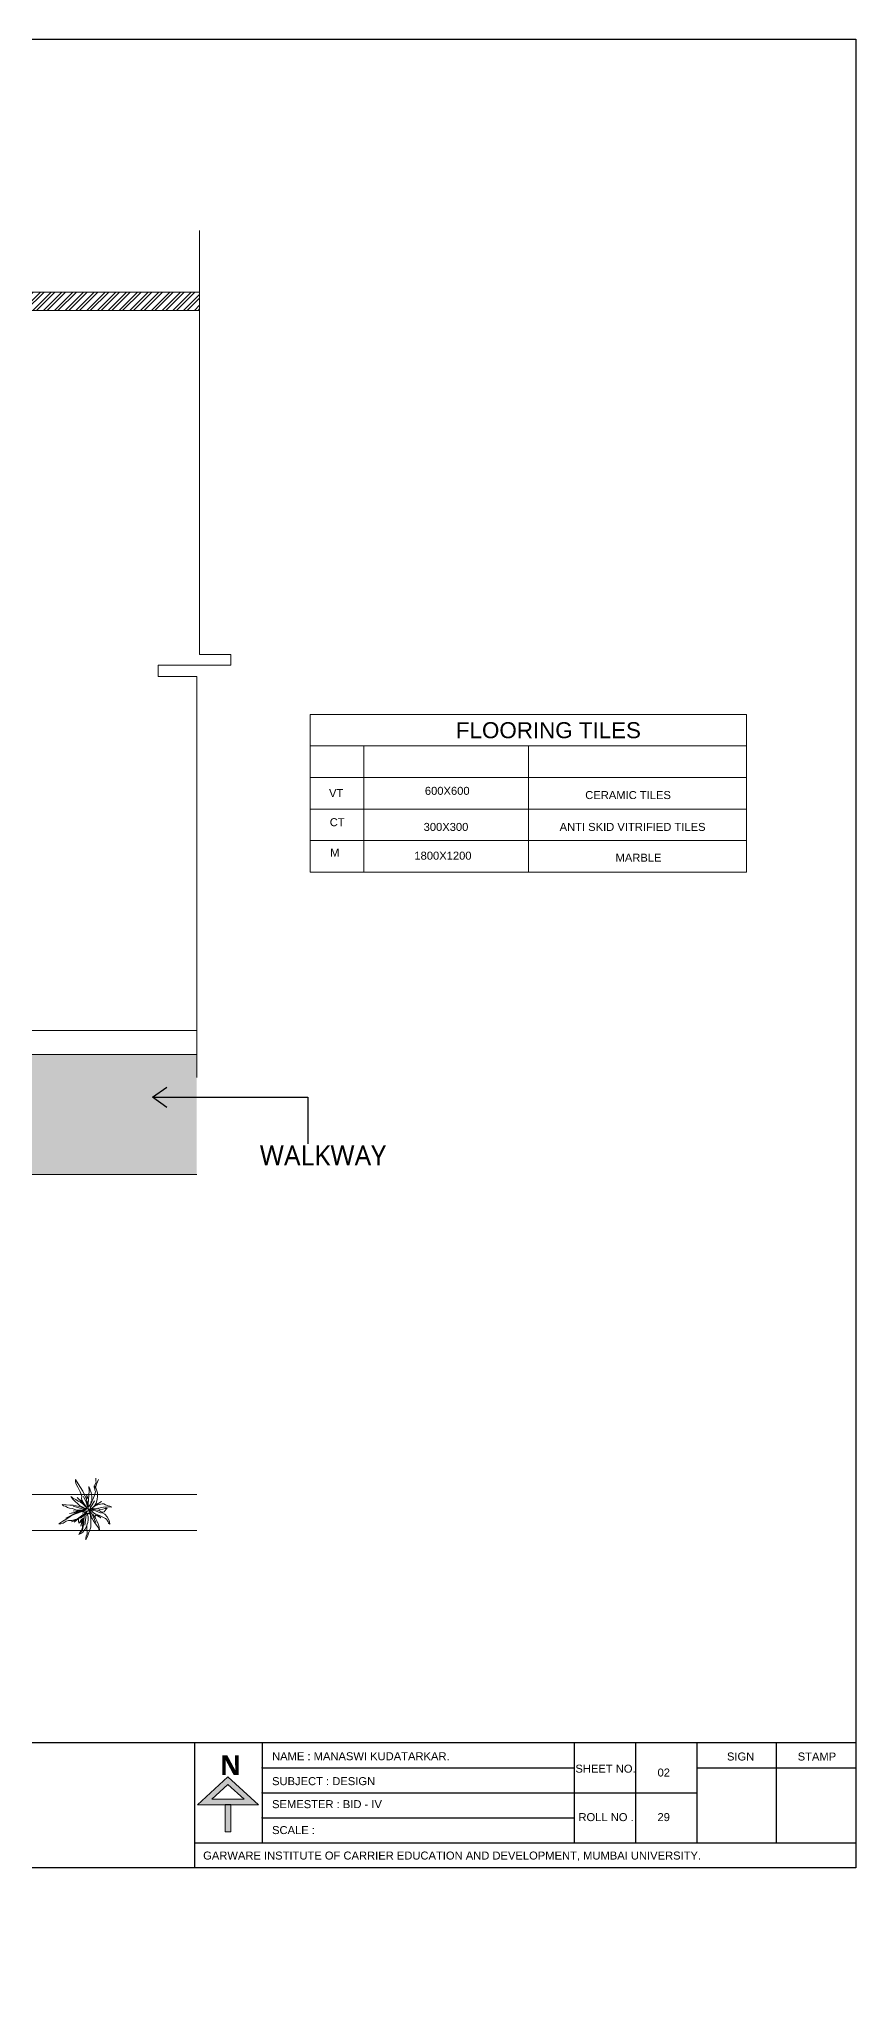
# Model space of a CAD drawing. Header units: millimetres. Extents: x 1926 to 160733, y 10813 to 39285.
# Drawn here: x 47957 to 58165, y 10813 to 35316 of the extents above; entities that cross this region are included whole.
import ezdxf

# ---------------------------------------------------------------- set-up
doc = ezdxf.new("R2010")
doc.units = ezdxf.units.MM
for name, color, linetype, lineweight in [('FUR', 3, 'Continuous', 0), ('hatch', 7, 'Continuous', 0), ('SCALE FORMET TEXT', 7, 'Continuous', 0), ('TEXT', 7, 'Continuous', 5), ('TREE', 94, 'Continuous', 0), ('wall', 250, 'Continuous', 0)]:
    doc.layers.add(name, color=color, linetype=linetype, lineweight=lineweight)
doc.styles.get("Standard").update_dxf_attribs({"font": 'arial.ttf'})
doc.styles.add('style4', font='swissck.ttf')
doc.dimstyles.new('Annotative', dxfattribs={"dimscale": 0, "dimtxt": 2.5, "dimasz": 2.5, "dimexe": 1.25, "dimexo": 0.625, "dimtad": 1, "dimtxsty": 'Standard', "dimcen": 2.5, "dimadec": 0, "dimazin": 0, "dimtfac": 1, "dimtmove": 0, "dimatfit": 3, "dimfxl": 1, "dimarcsym": 0})

# ---------------------------------------------------------------- blocks, each defined once
blk = doc.blocks.new('RETGGER')
at = {"layer": 'TREE', "color": 84}
for p, q in [((96.8, -1890.33), (96.99, -1889.26)), ((96.86, -1891.11), (96.8, -1890.33)), ((97.4, -1890.14), (96.86, -1891.11)), ((96.99, -1889.26), (97.6, -1888.04)), ((97.45, -1887.15), (97.39, -1886)), ((97.81, -1888.9), (97.4, -1890.14)), ((97.6, -1888.04), (97.45, -1887.15)), ((98.27, -1887.71), (97.81, -1888.9)), ((98.72, -1886.53), (98.27, -1887.71)), ((92.99, -1911.67), (93.03, -1910.53)), ((93.03, -1910.53), (93, -1909.59)), ((95.02, -1910.36), (94.33, -1912.2)), ((94.49, -1903.06), (94.72, -1904.79)), ((94.72, -1904.79), (94.94, -1906.37)), ((94.91, -1901.99), (97.29, -1902.23)), ((94.94, -1906.37), (95.02, -1908.24)), ((95.02, -1908.24), (95.02, -1910.36)), ((97.29, -1902.23), (100.13, -1903.52)), ((92.41, -1916), (92.59, -1914.93)), ((92.47, -1916.78), (92.41, -1916)), ((93, -1915.81), (92.47, -1916.78)), ((92.59, -1914.93), (93.21, -1913.71)), ((93.06, -1912.81), (92.99, -1911.67)), ((93.41, -1914.57), (93, -1915.81)), ((93.21, -1913.71), (93.06, -1912.81)), ((93.87, -1913.38), (93.41, -1914.57)), ((94.33, -1912.2), (93.87, -1913.38))]:
    blk.add_line(p, q, dxfattribs=at)
for points in [[(93.24, -1900.5), (93.38, -1899.21), (93.17, -1897.97), (92.59, -1896.06), (91.86, -1894.2), (90.92, -1892.45), (89.82, -1890.65), (88.57, -1888.79), (87.32, -1886.63), (87.22, -1887.76), (87.69, -1888.95), (88.53, -1890.39), (89.63, -1892.75), (90.39, -1894.95), (90.23, -1896.33), (91.15, -1898.14), (92.35, -1899.73), (92.82, -1900.19)], [(95.22, -1901.43), (96.77, -1899.82), (97.59, -1898.43), (97.9, -1897.25), (98.05, -1896.37), (98.36, -1895.11), (98.3, -1893.36), (97.86, -1891.76), (97.39, -1890.77), (96.71, -1889.78), (96.67, -1890.6), (96.93, -1891.21), (97.03, -1891.93), (97.25, -1892.59), (97.08, -1893.38), (96.75, -1894.41), (96.2, -1896.2), (95.67, -1897.29), (95.13, -1898.59), (94.7, -1899.55), (94.79, -1900.68), (94.89, -1901.4)], [(92.39, -1901.78), (91.62, -1901.08), (90.71, -1900.64), (89.2, -1900.12), (87.65, -1899.73), (86.08, -1899.52), (84.39, -1899.39), (82.6, -1899.33), (80.61, -1899.13), (81.31, -1899.73), (82.3, -1899.98), (83.35, -1900.67), (84.35, -1900.98), (85.7, -1901.18), (87.91, -1901.94), (89.88, -1902.02), (91.47, -1901.99), (91.99, -1901.91)], [(86.07, -1899.92), (92.22, -1901.77)], [(90.58, -1898.19), (88.11, -1895.68), (90.37, -1897.66), (90.24, -1896.88), (91.16, -1898.65)], [(93.06, -1896.28), (92.72, -1893.91), (93.16, -1895.45), (93.25, -1895.19), (93.4, -1895.72)], [(96.8, -1897.2), (95.05, -1900.06)], [(97.68, -1899.23), (100.33, -1897.61), (97.88, -1898.87)], [(101.55, -1902.8), (101.6, -1902.79), (102.14, -1902.12), (102.71, -1901.47), (103.09, -1900.97), (102.38, -1900.99), (102.08, -1901.03), (100.97, -1901.5), (99.54, -1901.61), (98.09, -1901)], [(89.43, -1902.72), (86.99, -1903.54), (82.44, -1905.94), (83.92, -1905.32), (87.43, -1903.5), (89.59, -1902.62)], [(89.18, -1902.77), (84.34, -1903.59), (88.72, -1902.6), (86.12, -1902.3), (89.36, -1902.37)], [(88.59, -1906.34), (86.68, -1907.94), (88.05, -1906.66), (85.27, -1907.84), (88.14, -1906.34), (88.84, -1906)], [(89.58, -1905.32), (88.88, -1906.22), (88.81, -1907.48), (88.96, -1908.36), (89.52, -1907.96), (89.9, -1907.14), (90.35, -1906.57), (90.75, -1906.33), (91.16, -1906.16), (91.61, -1905.85)], [(92.16, -1902.17), (89.24, -1902.8)], [(92.22, -1902.12), (90.01, -1902.26), (89.25, -1902.37)], [(91.04, -1906.41), (90.32, -1906.89), (90.3, -1906.9), (89.57, -1908.04), (90.16, -1907.34), (91.09, -1906.42)], [(91.42, -1906.33), (90.67, -1911.73), (89.64, -1912.98), (90.21, -1912.08), (90.56, -1911.68), (91.14, -1906.71), (91.42, -1906.33)], [(92.31, -1903.4), (89.73, -1905.89), (90.65, -1905.17), (90.35, -1905.57), (91.35, -1904.63), (92.14, -1903.59)], [(91.02, -1906.88), (90.67, -1908.59), (90.83, -1906.91), (89.92, -1909.96), (90.57, -1906.91)], [(90.61, -1903.49), (92.94, -1902.76)], [(92.61, -1903.22), (91.93, -1904.66)], [(93.31, -1904.33), (93.65, -1903.41), (93.98, -1903.79), (94.49, -1903.06)], [(95.3, -1901.62), (97.54, -1901.7), (99.08, -1902.13), (100.13, -1902.76), (100.85, -1903.28), (101.95, -1903.98), (103.12, -1905.27), (103.92, -1906.73), (104.27, -1907.76), (104.48, -1908.95), (103.88, -1908.39), (103.64, -1907.77), (103.21, -1907.19), (102.91, -1906.56), (102.24, -1906.1), (101.28, -1905.6), (99.64, -1904.7), (98.5, -1904.28), (97.21, -1903.72), (96.23, -1903.33), (95.51, -1902.46), (95.09, -1901.88)], [(97.12, -1904.24), (99.95, -1905.74), (98.21, -1904.3)], [(101.6, -1902.79), (100.89, -1902.93), (100.33, -1902.91)]]:
    blk.add_lwpolyline(points, dxfattribs=at)
at = {"layer": 'TREE', "color": 1}
for points in [[(93.59, -1900), (93.59, -1898.76), (93.79, -1896.78), (94.04, -1894.35), (94.09, -1892.44), (93.9, -1890.12), (94.39, -1891.13), (94.61, -1891.99), (95.1, -1893.15), (95.27, -1894.11), (95.47, -1895.16), (95.43, -1895.86), (95.41, -1897.01), (95.22, -1897.56), (94.95, -1898.39), (94.72, -1898.88), (94.29, -1899.65), (93.79, -1900.42), (93.86, -1899.73), (93.59, -1900)], [(92.57, -1901.54), (91.03, -1900.45), (89.38, -1899.53), (88.25, -1898.68), (87.08, -1897.63), (86, -1896.48), (85.02, -1895.09), (85.5, -1895.39), (86.04, -1895.88), (87.46, -1896.66), (88.67, -1897.38), (89.81, -1897.95), (90.93, -1898.78), (91.77, -1899.55), (92.38, -1900.23), (92.69, -1900.52), (92.84, -1900.68), (93.16, -1901.43), (92.42, -1900.91), (92.57, -1901.54)], [(91.26, -1895.08), (92.7, -1897.99), (93.72, -1901.7)], [(93.87, -1902.28), (93.27, -1902.54), (94.52, -1902.02), (92.64, -1902.37), (94.1, -1902.03), (93.44, -1900.82), (94.14, -1901.94), (94.72, -1900.93), (94.37, -1901.72), (95.46, -1901.38), (94.4, -1901.86), (95.61, -1902.26), (94.61, -1902.07), (94.06, -1903.07), (94.4, -1902.04)], [(95.61, -1901.27), (96.86, -1901.2), (98.83, -1900.88), (101.23, -1900.48), (103.13, -1900.32), (105.46, -1900.37), (104.42, -1899.95), (103.55, -1899.78), (102.36, -1899.36), (101.52, -1898.73), (100.59, -1898.72), (99.84, -1898.87), (98.5, -1899.28), (97.95, -1899.5), (97.15, -1899.82), (96.67, -1900.08), (95.92, -1900.55), (95.18, -1901.1), (95.87, -1900.98), (95.61, -1901.27)], [(92.72, -1902.73), (91.42, -1902.59), (90.18, -1902.82), (88.28, -1903.41), (86.43, -1904.16), (84.68, -1905.11), (82.89, -1906.22), (81.04, -1907.49), (78.89, -1908.76), (80.03, -1908.84), (81.21, -1908.36), (82.65, -1907.52), (83.88, -1907.09), (85.54, -1907.07), (88.32, -1906.2), (90.37, -1904.83), (91.95, -1903.62), (92.41, -1903.15)], [(92.94, -1903.1), (93.59, -1905.24), (93.69, -1906.84), (93.43, -1908.04), (93.17, -1908.9), (92.86, -1910.16), (92.02, -1911.69), (90.9, -1912.91), (90.03, -1913.58), (88.98, -1914.16), (89.31, -1913.41), (89.82, -1912.98), (90.24, -1912.39), (90.73, -1911.9), (90.95, -1911.12), (91.11, -1910.05), (91.44, -1908.21), (91.46, -1906.99), (91.57, -1905.59), (91.63, -1904.54), (92.21, -1903.57), (92.63, -1902.98)], [(91.98, -1909.44), (92.76, -1902.96)], [(94.16, -1902.03), (95.46, -1903.62), (97.48, -1908.08)], [(96.03, -1904.12), (96.23, -1904.48), (97.32, -1906.02), (97.97, -1907.27), (98.58, -1908.72), (99.06, -1910.23), (99.34, -1911.9), (99.04, -1911.43), (98.76, -1910.75), (97.81, -1909.44), (97.03, -1908.26), (96.25, -1907.25), (95.6, -1906.03), (95.17, -1904.96), (94.91, -1904.09), (94.76, -1903.7), (94.7, -1903.49), (94.71, -1903.3)]]:
    blk.add_lwpolyline(points, dxfattribs=at)
at = {"layer": 'TREE', "color": 84}
for start, end in [(153.01353, 156.27022), (127.67541, 134.63013), (100.02652, 103.35068), (73.6634, 80.37728), (33.93423, 44.7068), (180.90802, 192.15636), (280.81668, 290.07869), (309.13517, 324.13523)]:
    blk.add_arc((94.12, -1901.99), 4.22, start, end, dxfattribs=at)

msp = doc.modelspace()

# ---------------------------------------------------------------- hatches: boundary and pattern name
at = {"layer": 'hatch', "linetype": 'Continuous', "ltscale": 3, "true_color": 0xc7c8ca}
h = msp.add_hatch(dxfattribs=at)
h.set_pattern_fill('ANSI32', color=9, scale=10)
h.set_pattern_definition([(45, (-1123529.32, 18299.64), (-67.351921, 67.351921), []), (45, (-1123484.42, 18299.64), (-67.351921, 67.351921), [])])
h.paths.add_polyline_path([(46270.33, 31926.232), (46040.33, 31926.232), (46040.33, 30126.232), (46270.33, 30126.232)])
h.paths.add_polyline_path([(41390.33, 31926.232), (41240.33, 31926.232), (41240.33, 30876.232), (41390.33, 30876.232)])
h.paths.add_polyline_path([(40040.33, 31926.232), (39810.33, 31926.232), (39810.33, 30126.232), (40040.33, 30126.232)])
h.paths.add_polyline_path([(41390.33, 30126.232), (40110.33, 30126.232), (40110.33, 29976.232), (41390.33, 29976.232)])
h.paths.add_polyline_path([(40040.33, 29526.232), (39810.33, 29526.232), (39810.33, 27426.232), (40040.33, 27426.232)])
h.paths.add_polyline_path([(40040.33, 27126.232), (39810.33, 27126.232), (39810.33, 25026.232), (40040.33, 25026.232)])
h.paths.add_polyline_path([(46270.33, 27126.232), (46040.33, 27126.232), (46040.33, 25026.232), (46270.33, 25026.232)])
h.paths.add_polyline_path([(40040.33, 24426.232), (39810.33, 24426.232), (39810.33, 22926.232), (40040.33, 22926.232)])
h.paths.add_polyline_path([(46270.33, 24426.232), (46040.33, 24426.232), (46040.33, 22926.232), (46270.33, 22926.232)])
h.paths.add_polyline_path([(46270.33, 29526.232), (46040.33, 29526.232), (46040.33, 27426.232), (46270.33, 27426.232)])
h.paths.add_polyline_path([(40325.945, 30828.781), (41133.912, 30828.781), (41133.912, 31299.653), (40325.945, 31299.653)], flags=9)
h.paths.add_polyline_path([(36994.631, 12656.425), (44967.278, 12656.425), (44967.278, 13377.673), (36994.631, 13377.673)], flags=9)
h.paths.add_polyline_path([(46314.933, 29717.371), (46727.587, 29717.371), (46727.587, 30026.478), (46314.933, 30026.478)], flags=9)
h.paths.add_polyline_path([(46314.933, 27132.34), (46727.587, 27132.34), (46727.587, 27441.446), (46314.933, 27441.446)], flags=9)
h.paths.add_polyline_path([(46314.933, 24617.371), (46727.587, 24617.371), (46727.587, 24926.478), (46314.933, 24926.478)], flags=9)
h.paths.add_polyline_path([(39385.462, 29717.371), (39798.115, 29717.371), (39798.115, 30026.478), (39385.462, 30026.478)], flags=9)
h.paths.add_polyline_path([(39385.462, 27132.34), (39798.115, 27132.34), (39798.115, 27441.446), (39385.462, 27441.446)], flags=9)
h.paths.add_polyline_path([(38381.383, 10813.117), (47626.025, 10813.117), (47626.025, 11901.803), (38381.383, 11901.803)], flags=9)
h.paths.add_polyline_path([(52252.558, 11504.023), (52731.219, 11504.023), (52731.219, 12223.898), (52252.558, 12223.898)], flags=9)
h.paths.add_polyline_path([(36895.994, 13420.952), (45033.931, 13420.952), (45033.931, 14509.638), (36895.994, 14509.638)], flags=9)
h.paths.add_polyline_path([(34858.628, 12843.246), (35729.964, 12843.246), (35729.964, 14282.683), (34858.628, 14282.683)], flags=9)
h.paths.add_polyline_path([(35723.17, 13005.642), (36808.252, 13005.642), (36808.252, 14094.328), (35723.17, 14094.328)], flags=9)
h.paths.add_polyline_path([(44096.673, 20336.578), (45517.396, 20336.578), (45517.396, 20783.641), (44096.673, 20783.641)], flags=9)
h.paths.add_polyline_path([(40838.17, 17879.395), (42258.893, 17879.395), (42258.893, 18326.458), (40838.17, 18326.458)], flags=9)
h.paths.add_polyline_path([(42375.773, 27956.008), (44437.299, 27956.008), (44437.299, 28897.837), (42375.773, 28897.837)], flags=9)
h.paths.add_polyline_path([(50656.746, 21173.094), (52062.62, 21173.094), (52062.62, 21620.156), (50656.746, 21620.156)], flags=9)
h.paths.add_polyline_path([(50452.289, 18289.92), (52367.266, 18289.92), (52367.266, 18736.982), (50452.289, 18736.982)], flags=9)
h.paths.add_polyline_path([(39385.462, 24617.371), (39798.115, 24617.371), (39798.115, 24926.478), (39385.462, 24926.478)], flags=9)
h.paths.add_polyline_path([(47538.342, 26478.202), (49242.725, 26478.202), (49242.725, 27424.414), (47538.342, 27424.414)], flags=9)
h.paths.add_polyline_path([(37194.673, 26478.202), (38707.985, 26478.202), (38707.985, 27424.414), (37194.673, 27424.414)], flags=9)
h.paths.add_polyline_path([(43310.409, 22544.45), (43720.539, 22544.45), (43720.539, 22963.281), (43310.409, 22963.281)], flags=9)
h.paths.add_polyline_path([(40940.33, 32156.232), (40940.33, 31926.232), (46270.33, 31926.232), (49962.442, 31926.232), (49962.442, 32156.232)])
h.paths.add_polyline_path([(38910.33, 31926.232), (38910.33, 32156.232), (36118.218, 32156.232), (36118.218, 31926.232)])
h.paths.add_polyline_path([(39510.33, 32156.232), (39510.33, 31926.232), (40340.33, 31926.232), (40340.33, 32156.232)])
at = {"layer": 'wall', "true_color": 0xc7c8ca}
h = msp.add_hatch(dxfattribs=at)
h.set_pattern_fill('AR-PARQ1', color=9)
h.set_pattern_definition([(90, (-1123529.32, 18299.64), (-304.8, 304.8), [304.8, -304.8]), (90, (-1123478.52, 18299.64), (-304.8, 304.8), [304.8, -304.8]), (90, (-1123427.72, 18299.64), (-304.8, 304.8), [304.8, -304.8]), (90, (-1123376.92, 18299.64), (-304.8, 304.8), [304.8, -304.8]), (90, (-1123326.12, 18299.64), (-304.8, 304.8), [304.8, -304.8]), (90, (-1123275.32, 18299.64), (-304.8, 304.8), [304.8, -304.8]), (90, (-1123224.52, 18299.64), (-304.8, 304.8), [304.8, -304.8]), (0, (-1123529.32, 18604.44), (304.8, -304.8), [304.8, -304.8]), (0, (-1123529.32, 18655.24), (304.8, -304.8), [304.8, -304.8]), (0, (-1123529.32, 18706.04), (304.8, -304.8), [304.8, -304.8]), (0, (-1123529.32, 18756.84), (304.8, -304.8), [304.8, -304.8]), (0, (-1123529.32, 18807.64), (304.8, -304.8), [304.8, -304.8]), (0, (-1123529.32, 18858.44), (304.8, -304.8), [304.8, -304.8]), (0, (-1123529.32, 18909.24), (304.8, -304.8), [304.8, -304.8])])
h.paths.add_polyline_path([(49925.716, 22626.232), (36154.944, 22626.232), (36154.944, 21126.232), (49925.716, 21126.232)])
at = {"layer": 'wall', "true_color": 0x939598}
h = msp.add_hatch(color=252, dxfattribs=at)
h.dxf.hatch_style = 1
h.paths.add_polyline_path([(50316.104, 13598.534), (49933.773, 13251.594), (50316.104, 13251.594), (50698.434, 13251.594)])
h.paths.add_polyline_path([(50316.104, 13320.904), (50113.294, 13320.904), (50316.104, 13504.941), (50518.914, 13320.904)], flags=16)
h.paths.add_polyline_path([(50350.759, 13251.594), (50281.449, 13251.594), (50281.449, 12913.02), (50350.759, 12913.02)])

# ---------------------------------------------------------------- linework, layer by layer
for p, q in [((58165.171, 14023.262), (32441.779, 14023.262)), ((49896.359, 14023.262), (49896.359, 12463.975)), ((50742.116, 14023.262), (50742.116, 12775.832)), ((54645.775, 14023.262), (54645.775, 12775.832)), ((55411.83, 14023.262), (55411.83, 12775.832)), ((56177.884, 14023.262), (56177.884, 12775.832)), ((57171.528, 14023.262), (57171.528, 12775.832)), ((50742.116, 13711.405), (54645.775, 13711.405)), ((56177.884, 13711.405), (58165.171, 13711.405)), ((50742.116, 13399.547), (56177.884, 13399.547)), ((50742.116, 13087.69), (54645.775, 13087.69)), ((49896.359, 12775.832), (58165.171, 12775.832))]:
    msp.add_line(p, q)
msp.add_lwpolyline([(32441.779, 35315.561), (58165.171, 35315.561), (58165.171, 12463.975), (32441.779, 12463.975)], close=True)
for p in [(50742.116, 13711.405), (50742.116, 13399.547), (50742.116, 13087.69), (50742.116, 12775.832)]:
    msp.add_point(p)
at = {"layer": 'TEXT'}
for p, q in [((51345.271, 26876.676), (56800.421, 26876.676)), ((51345.271, 24905.885), (51345.271, 26876.676)), ((56800.421, 26876.676), (56800.421, 24905.885)), ((51345.271, 26482.518), (56800.421, 26482.518)), ((52016.203, 26482.518), (52016.203, 24905.885)), ((54072.846, 26482.518), (54072.846, 24905.885)), ((51345.271, 26088.359), (56800.421, 26088.359)), ((51345.271, 25694.201), (56800.421, 25694.201)), ((51345.271, 25300.043), (56800.421, 25300.043)), ((51345.271, 24905.885), (56800.421, 24905.885))]:
    msp.add_line(p, q, dxfattribs=at)
at = {"layer": 'wall'}
for p, q in [((46040.33, 32156.232), (49962.442, 32156.232)), ((46040.33, 31926.232), (49962.442, 31926.232)), ((46040.33, 22926.232), (49925.716, 22926.232)), ((49925.716, 22626.232), (36154.944, 22626.232)), ((49925.716, 21126.232), (36154.944, 21126.232)), ((49927.837, 17126.232), (36157.065, 17126.232)), ((49927.837, 16676.232), (36157.065, 16676.232))]:
    msp.add_line(p, q, dxfattribs=at)
for points in [[(49962.442, 32924.661), (49962.442, 27624.226), (50351.297, 27624.226), (50351.297, 27493.479), (49441.866, 27493.479), (49441.866, 27352.646), (49925.716, 27352.646), (49925.716, 22337.826)], [(50316.104, 13598.534), (49933.773, 13251.594), (50316.104, 13251.594)], [(50316.601, 13505.268), (50113.792, 13321.231), (50316.601, 13321.231), (50519.411, 13321.231), (50316.601, 13505.268)], [(50316.104, 13598.534), (50698.434, 13251.594), (50316.104, 13251.594)]]:
    msp.add_lwpolyline(points, dxfattribs=at)
msp.add_lwpolyline([(50351.256, 13251.921), (50281.946, 13251.921), (50281.946, 12913.347), (50351.256, 12913.347)], close=True, dxfattribs=at)

# ---------------------------------------------------------------- block references
at = {"layer": 'FUR', "xscale": 25, "yscale": 25, "zscale": 25}
msp.add_blockref('RETGGER', (46228.004, 64480.787), dxfattribs=at)

# ---------------------------------------------------------------- texts
for s, p in [('NAME : MANASWI KUDATARKAR.', (50867.625, 13806.774)), ('SHEET NO. ', (54659.864, 13651.635)), ('SIGN ', (56554.493, 13803.512)), ('STAMP ', (57438.638, 13803.512)), ('SUBJECT : DESIGN ', (50867.625, 13495.485)), ('02', (55686.772, 13603.386)), ('SEMESTER : BID - IV', (50867.625, 13207.951)), ('ROLL NO .', (54697.864, 13046.171)), ('29', (55685.586, 13046.171)), ('SCALE :', (50867.625, 12883.982)), ('GARWARE INSTITUTE OF CARRIER EDUCATION AND DEVELOPMENT, MUMBAI UNIVERSITY.', (50006.523, 12565.586))]:
    msp.add_text(s, height=100).set_placement(p)
at = {"layer": 'SCALE FORMET TEXT', "color": 18, "true_color": 0x000000, "attachment_point": 1, "style": 'style4'}
for s, insert, char_height, width in [('{\\fMicrosoft YaHei UI Light|b0|i0|c0|p34;WALKWAY}', (50713.847, 21490.363), 250, 3654.03025), ('{\\fYu Gothic UI Semibold|b0|i0|c0|p34;N}', (50216.343, 13869.726), 248.30926, 2268.32386)]:
    msp.add_mtext(s, dxfattribs=dict(at, insert=insert, char_height=char_height, width=width))
at = {"layer": 'TEXT'}
for s, height, p in [('FLOORING TILES ', 200, (53166.108, 26580.018)), ('600X600 ', 100, (52777.99, 25872.287)), ('VT ', 100, (51580.116, 25844.822)), ('CERAMIC TILES ', 100, (54782.802, 25819.266)), ('CT ', 100, (51588.988, 25480.069)), ('300X300', 100, (52762.359, 25421.158)), ('ANTI SKID VITRIFIED TILES ', 100, (54462.783, 25421.158)), ('M', 100, (51594.552, 25099.876)), ('1800X1200 ', 100, (52646.7, 25061.875)), ('MARBLE  ', 100, (55161.573, 25036.57))]:
    msp.add_text(s, height=height, dxfattribs=at).set_placement(p)

# ---------------------------------------------------------------- leaders
at = {"layer": 'wall'}
msp.add_leader([(49371.688, 22092.337), (51315.456, 22092.337), (51315.456, 21509.809)], dimstyle='Annotative', override={"dimasz": 180, "dimtad": 0, "dimldrblk": 'Open90', "dimfxl": 426.875, "dimfxlon": 1, "dimarcsym": 1}, dxfattribs=at)

doc.saveas('drawing.dxf')
